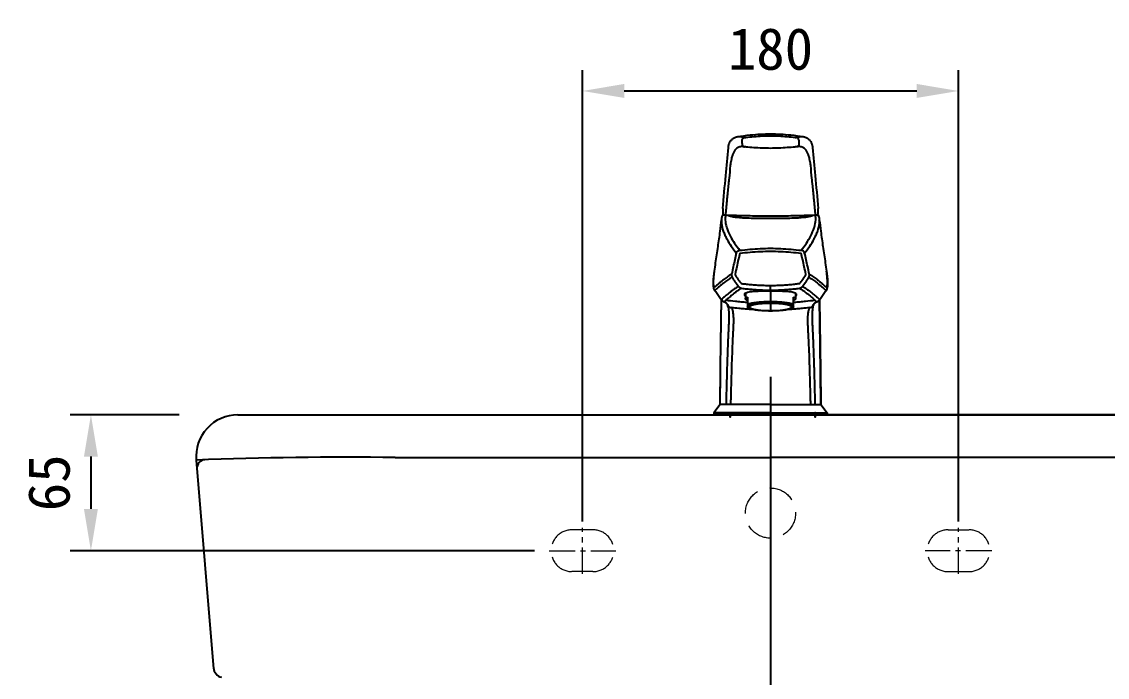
# Model space of a CAD drawing. Extents: x 3450 to 6550, y -51 to 2100.
# Drawn here: x 4237 to 4757, y 874 to 1187 of the extents above; entities that cross this region are included whole.
import ezdxf

# ---------------------------------------------------------------- set-up
doc = ezdxf.new("R2010")
doc.units = 0
doc.header["$LTSCALE"] = 50
doc.header["$MEASUREMENT"] = 0
for name, pattern in [('CENTER', [2, 1.25, -0.25, 0.25, -0.25]), ('CENTER2', [1.125, 0.75, -0.125, 0.125, -0.125]), ('HIDDEN', [0.375, 0.25, -0.125])]:
    doc.linetypes.add(name, pattern=pattern)
doc.layers.get('0').update_dxf_attribs({"linetype": 'CONTINUOUS'})
doc.layers.get('DEFPOINTS').update_dxf_attribs({"linetype": 'CONTINUOUS'})
for name, color, linetype in [('1', 2, 'CENTER'), ('3', 3, 'CONTINUOUS'), ('7', 7, 'CONTINUOUS'), ('ORTHO$3', 7, 'CONTINUOUS'), ('ORTHO$4', 7, 'CONTINUOUS')]:
    doc.layers.add(name, color=color, linetype=linetype)
doc.dimstyles.get("Standard").update_dxf_attribs({"dimtxt": 2.5, "dimasz": 2, "dimexe": 2, "dimexo": 1, "dimgap": 1.5, "dimtad": 1, "dimdec": 0, "dimlfac": 10, "dimrnd": 0.5, "dimzin": 0, "dimdsep": 46, "dimtxsty": 'Standard', "dimcen": 0, "dimclrt": 2, "dimadec": 0, "dimazin": 0, "dimtfac": 1, "dimtdec": 0, "dimtmove": 0, "dimatfit": 3, "dimfxl": 0, "dimtolj": 1, "dimtzin": 0, "dimarcsym": 0})

# ---------------------------------------------------------------- blocks, each defined once
blk = doc.blocks.new('*D44')
at = {"color": 3, "lineweight": -2}
for p, q in [((4603.49, 999.21), (5157.87, 999.21)), ((5147.87, 979.21), (5147.87, 259.21)), ((5115.87, 239.21), (5157.87, 239.21))]:
    blk.add_line(p, q, dxfattribs=at)
at = {"color": 3}
for points in [[(5144.54, 979.21), (5151.2, 979.21), (5147.87, 999.21)], [(5144.54, 259.21), (5151.2, 259.21), (5147.87, 239.21)]]:
    blk.add_solid(points, dxfattribs=at)
at = {"layer": 'DEFPOINTS', "color": 0}
for p in [(4595.49, 999.21), (5107.87, 239.21), (5147.87, 239.21)]:
    blk.add_point(p, dxfattribs=at)
at = {"color": 2, "insert": (5127.87, 619.21), "char_height": 20, "attachment_point": 5, "rotation": 90}
blk.add_mtext('\\A1;760', dxfattribs=at)
blk = doc.blocks.new('*D45')
at = {"color": 3, "lineweight": -2}
for p, q in [((4849.8, 999.21), (4978.1, 999.21)), ((4968.1, 979.21), (4968.1, 834.21)), ((4633.95, 814.21), (4978.1, 814.21))]:
    blk.add_line(p, q, dxfattribs=at)
at = {"color": 3}
for points in [[(4964.77, 979.21), (4971.44, 979.21), (4968.1, 999.21)], [(4964.77, 834.21), (4971.44, 834.21), (4968.1, 814.21)]]:
    blk.add_solid(points, dxfattribs=at)
at = {"layer": 'DEFPOINTS', "color": 0}
for p in [(4841.8, 999.21), (4625.95, 814.21), (4968.1, 814.21)]:
    blk.add_point(p, dxfattribs=at)
at = {"color": 2, "insert": (4948.1, 906.71), "char_height": 20, "attachment_point": 5, "rotation": 90}
blk.add_mtext('\\A1;185', dxfattribs=at)
blk = doc.blocks.new('*D46')
at = {"color": 3, "lineweight": -2}
for p, q in [((4857.8, 999.21), (5037.87, 999.21)), ((5027.87, 979.21), (5027.87, 769.21)), ((4678.49, 749.21), (5037.87, 749.21))]:
    blk.add_line(p, q, dxfattribs=at)
at = {"color": 3}
for points in [[(5024.54, 979.21), (5031.2, 979.21), (5027.87, 999.21)], [(5024.54, 769.21), (5031.2, 769.21), (5027.87, 749.21)]]:
    blk.add_solid(points, dxfattribs=at)
at = {"layer": 'DEFPOINTS', "color": 0}
for p in [(4849.8, 999.21), (4670.49, 749.21), (5027.87, 749.21)]:
    blk.add_point(p, dxfattribs=at)
at = {"color": 2, "insert": (5007.87, 874.21), "char_height": 20, "attachment_point": 5, "rotation": 90}
blk.add_mtext('\\A1;250', dxfattribs=at)
blk = doc.blocks.new('*D47')
at = {"color": 3, "lineweight": -2}
for p, q in [((4857.8, 999.21), (5097.87, 999.21)), ((5087.87, 979.21), (5087.87, 679.21)), ((4635.99, 659.21), (5097.87, 659.21))]:
    blk.add_line(p, q, dxfattribs=at)
at = {"color": 3}
for points in [[(5084.54, 979.21), (5091.2, 979.21), (5087.87, 999.21)], [(5084.54, 679.21), (5091.2, 679.21), (5087.87, 659.21)]]:
    blk.add_solid(points, dxfattribs=at)
at = {"layer": 'DEFPOINTS', "color": 0}
for p in [(4849.8, 999.21), (4627.99, 659.21), (5087.87, 659.21)]:
    blk.add_point(p, dxfattribs=at)
at = {"color": 2, "insert": (5067.87, 829.21), "char_height": 20, "attachment_point": 5, "rotation": 90}
blk.add_mtext('\\A1;340', dxfattribs=at)
blk = doc.blocks.new('*D49')
at = {"color": 3, "lineweight": -2}
for p, q in [((4505.49, 948.21), (4505.49, 1164.17)), ((4685.49, 948.21), (4685.49, 1164.17)), ((4525.49, 1154.17), (4665.49, 1154.17))]:
    blk.add_line(p, q, dxfattribs=at)
at = {"color": 3}
for points in [[(4525.49, 1157.51), (4525.49, 1150.84), (4505.49, 1154.17)], [(4665.49, 1157.51), (4665.49, 1150.84), (4685.49, 1154.17)]]:
    blk.add_solid(points, dxfattribs=at)
at = {"layer": 'DEFPOINTS', "color": 0}
for p in [(4685.49, 1154.17), (4505.49, 940.21), (4685.49, 940.21)]:
    blk.add_point(p, dxfattribs=at)
at = {"color": 2, "insert": (4595.49, 1174.17), "char_height": 20, "attachment_point": 5}
blk.add_mtext('\\A1;180', dxfattribs=at)
blk = doc.blocks.new('*D50')
at = {"color": 3, "lineweight": -2}
for p, q in [((4312.5, 999.21), (4260.22, 999.21)), ((4270.22, 979.21), (4270.22, 954.21)), ((4482.49, 934.21), (4260.22, 934.21))]:
    blk.add_line(p, q, dxfattribs=at)
at = {"color": 3}
for points in [[(4266.89, 979.21), (4273.56, 979.21), (4270.22, 999.21)], [(4266.89, 954.21), (4273.56, 954.21), (4270.22, 934.21)]]:
    blk.add_solid(points, dxfattribs=at)
at = {"layer": 'DEFPOINTS', "color": 0}
for p in [(4320.5, 999.21), (4270.22, 934.21), (4490.49, 934.21)]:
    blk.add_point(p, dxfattribs=at)
at = {"color": 2, "insert": (4250.22, 966.71), "char_height": 20, "attachment_point": 5, "rotation": 90}
blk.add_mtext('\\A1;65', dxfattribs=at)

msp = doc.modelspace()

# ---------------------------------------------------------------- linework, layer by layer
at = {"color": 1, "linetype": 'CENTER', "ltscale": 2}
msp.add_line((4595.48548, 1009.21417), (4595.48548, 639.7839), dxfattribs=at)
at = {"color": 7}
for p, q in [((4340.56165, 999.21417), (4595.48548, 999.21417)), ((4850.40931, 999.21417), (4595.48757, 999.21417)), ((4320.62834, 977.57876), (4328.94847, 877.6787)), ((4415.89269, 978.82156), (4595.48548, 978.80123)), ((4774.82827, 978.82156), (4595.48548, 978.80123))]:
    msp.add_line(p, q, dxfattribs=at)
at = {"color": 1, "linetype": 'CENTER', "lineweight": 0, "ltscale": 0.2}
for p, q in [((4505.48548, 923.21417), (4505.48548, 945.21417)), ((4685.48548, 923.21417), (4685.48548, 945.21417)), ((4489.48548, 934.21417), (4521.48548, 934.21417)), ((4701.48548, 934.21417), (4669.48548, 934.21417))]:
    msp.add_line(p, q, dxfattribs=at)
at = {"color": 7}
for centre, radius, start, end in [((4340.56165, 979.21417), 20, 90, 184.9999999), ((4393.95061, -991.02524), 1969.969, 89.36180978, 92.13304234)]:
    msp.add_arc(centre, radius, start, end, dxfattribs=at)
at = {"color": 2}
for centre, radius, start, end in [((4324.96251, 973.73257), 4, 92.0060336, 184.7608648), ((4333.87582, 878.52795), 5, 185, 257.2043897)]:
    msp.add_arc(centre, radius, start, end, dxfattribs=at)
at = {"layer": '1', "color": 1, "linetype": 'CENTER2', "ltscale": 2}
msp.add_line((4595.48757, 1017.46417), (4595.48757, 522.87753), dxfattribs=at)
at = {"layer": '3', "color": 1, "linetype": 'CENTER', "lineweight": 0}
msp.add_line((4595.48548, 806.61204), (4595.48548, 1008.33624), dxfattribs=at)
at = {"layer": '3', "color": 7, "linetype": 'HIDDEN', "lineweight": 0}
for p, q in [((4510.48548, 944.21417), (4500.48548, 944.21417)), ((4680.48548, 944.21417), (4690.48548, 944.21417)), ((4510.48548, 924.21417), (4500.48548, 924.21417)), ((4680.48548, 924.21417), (4690.48548, 924.21417))]:
    msp.add_line(p, q, dxfattribs=at)
msp.add_circle((4595.48548, 952.21417), 12, dxfattribs=at)
for centre, start, end in [((4500.48548, 934.21417), 90, 270), ((4510.48548, 934.21417), 270, 90), ((4680.48548, 934.21417), 90, 270), ((4690.48548, 934.21417), 270, 90)]:
    msp.add_arc(centre, 10, start, end, dxfattribs=at)
at = {"layer": '7'}
for p, q in [((4582.67673, 1127.48049), (4582.67444, 1127.48074)), ((4583.09547, 1127.42168), (4583.09651, 1127.4215)), ((4607.87955, 1127.42167), (4607.87862, 1127.42152)), ((4608.30071, 1127.48076), (4608.29852, 1127.48052)), ((4615.6517, 1127.08913), (4615.65368, 1127.07134)), ((4572.11954, 1092.57169), (4572.11941, 1092.57062)), ((4572.43717, 1094.21148), (4572.43929, 1094.2192)), ((4618.53796, 1094.2115), (4618.53595, 1094.21878)), ((4618.85572, 1092.57062), (4618.85559, 1092.5717)), ((4568.66966, 1067.93365), (4568.67027, 1067.93797)), ((4622.30499, 1067.93701), (4622.30486, 1067.93797)), ((4568.25939, 1064.03477), (4568.25933, 1064.03383)), ((4568.28391, 1064.25043), (4568.25939, 1064.03477)), ((4595.48756, 1058.87168), (4595.48756, 1061.14175)), ((4622.71576, 1064.03447), (4622.69124, 1064.25015)), ((4622.71582, 1064.03357), (4622.71576, 1064.03447)), ((4568.86173, 1058.73927), (4568.86157, 1058.73952)), ((4583.48757, 1057.39749), (4583.48757, 1054.73581)), ((4584.48757, 1055.56859), (4584.48757, 1050.79657)), ((4595.48756, 1058.87168), (4595.48757, 1048.88644)), ((4606.48757, 1050.79657), (4606.48757, 1055.56859)), ((4607.48757, 1057.39677), (4607.48757, 1054.73581)), ((4622.11341, 1058.73929), (4622.1136, 1058.73958)), ((4572.20004, 1054.05695), (4572.20075, 1054.05611)), ((4574.8338, 1052.09384), (4574.83758, 1052.08405)), ((4574.85513, 1052.03778), (4574.858, 1052.03011)), ((4575.21452, 1050.82403), (4575.22553, 1050.77281)), ((4615.76061, 1050.82402), (4615.75038, 1050.77646)), ((4616.11713, 1052.03011), (4616.11995, 1052.03762)), ((4616.13774, 1052.08451), (4616.14135, 1052.09388)), ((4618.77507, 1054.05695), (4618.77444, 1054.05619)), ((4571.38897, 1004.21417), (4568.38918, 1000.21417)), ((4595.48548, 1004.21417), (4571.38897, 1004.21417)), ((4595.48548, 1004.21417), (4619.58199, 1004.21417)), ((4619.58199, 1004.21417), (4622.58179, 1000.21417)), ((4595.48548, 999.21417), (4568.38894, 999.21417)), ((4595.48548, 1000.21417), (4568.38918, 1000.21417)), ((4568.38918, 1000.21417), (4568.38918, 999.21417)), ((4619.62865, 999.21417), (4571.34648, 999.21417)), ((4595.48548, 1000.21417), (4622.58179, 1000.21417)), ((4595.48548, 999.21417), (4622.58202, 999.21417)), ((4622.58179, 1000.21417), (4622.58179, 999.21417))]:
    msp.add_line(p, q, dxfattribs=at)
for points in [[(4579.75863, 1132.32956), (4585.83669, 1133.13536), (4595.4982, 1133.62018), (4605.15956, 1133.13323), (4611.21651, 1132.32956)], [(4583.65333, 1131.98044), (4591.55376, 1132.63984), (4599.42134, 1132.63984), (4607.3218, 1131.98044)], [(4575.35462, 1127.33127), (4575.46996, 1127.95652), (4575.62626, 1128.54308), (4575.82641, 1129.10543), (4576.0789, 1129.65315), (4576.39571, 1130.18855), (4576.79031, 1130.70581), (4577.26603, 1131.18326), (4577.82443, 1131.60259), (4578.46448, 1131.94738), (4579.17982, 1132.20281), (4579.75861, 1132.32955)], [(4582.67445, 1127.48084), (4582.08499, 1127.52412), (4581.17019, 1127.4803), (4580.40174, 1127.29573), (4579.74898, 1126.99031), (4579.18708, 1126.58204), (4578.69765, 1126.08624), (4578.27066, 1125.52127), (4577.89908, 1124.90814), (4577.57704, 1124.26935)], [(4579.75863, 1132.32956), (4580.03874, 1132.367), (4580.63686, 1132.3945), (4581.33894, 1132.35028), (4582.17184, 1132.21256), (4583.18025, 1131.94948)], [(4581.86701, 1129.04136), (4581.89396, 1128.57652), (4582.06072, 1128.14299), (4582.35122, 1127.78258), (4582.73744, 1127.53006), (4582.88123, 1127.4745)], [(4581.86702, 1129.04136), (4581.88166, 1129.82081), (4581.89627, 1130.61042)], [(4581.89626, 1130.61042), (4582.02842, 1131.09166), (4582.30937, 1131.50352), (4582.70803, 1131.80041), (4583.18025, 1131.94948)], [(4583.18025, 1131.94948), (4583.21272, 1131.94552), (4583.27043, 1131.94563), (4583.34981, 1131.94977), (4583.44492, 1131.95752), (4583.54831, 1131.96805), (4583.65333, 1131.98044)], [(4607.3218, 1131.98044), (4607.42682, 1131.96805), (4607.53021, 1131.95752), (4607.62532, 1131.94977), (4607.7047, 1131.94563), (4607.76242, 1131.94552), (4607.79488, 1131.94948)], [(4607.79488, 1131.94948), (4608.80629, 1132.2132), (4609.63841, 1132.35054), (4610.33792, 1132.3945), (4610.93309, 1132.36734), (4611.21651, 1132.32956)], [(4609.07887, 1130.61042), (4608.94671, 1131.09166), (4608.66576, 1131.50352), (4608.26711, 1131.80042), (4607.79488, 1131.94948)], [(4609.10811, 1129.04138), (4609.08117, 1128.57654), (4608.9144, 1128.143), (4608.6239, 1127.78259), (4608.23768, 1127.53008), (4608.09389, 1127.47452)], [(4613.39808, 1124.26935), (4613.07605, 1124.90814), (4612.70447, 1125.52127), (4612.27747, 1126.08625), (4611.78804, 1126.58205), (4611.22615, 1126.99031), (4610.57338, 1127.29574), (4609.80493, 1127.48031), (4608.89013, 1127.52414), (4608.3007, 1127.48086)], [(4609.07886, 1130.61042), (4609.09348, 1129.82074), (4609.10812, 1129.04138)], [(4611.21652, 1132.32955), (4611.79536, 1132.20279), (4612.51072, 1131.94734), (4613.15079, 1131.60254), (4613.70919, 1131.18319), (4614.18489, 1130.70572), (4614.57946, 1130.18849), (4614.89623, 1129.65316), (4615.14869, 1129.10552), (4615.34882, 1128.54325), (4615.50512, 1127.95674), (4615.62048, 1127.3315)], [(4572.63633, 1097.86219), (4574.10343, 1113.68472), (4575.32139, 1127.07137)], [(4575.32139, 1127.07137), (4575.3234, 1127.08913)], [(4575.32145, 1127.07135), (4575.32343, 1127.08913)], [(4575.32153, 1127.07135), (4575.32634, 1127.11387)], [(4575.32343, 1127.08913), (4575.32598, 1127.11129)], [(4575.32598, 1127.11129), (4575.32645, 1127.11529)], [(4575.32634, 1127.11387), (4575.35462, 1127.33127)], [(4575.32645, 1127.11529), (4575.33005, 1127.14533), (4575.34423, 1127.25362), (4575.3473, 1127.27535)], [(4575.3473, 1127.27535), (4575.36158, 1127.37027)], [(4577.57721, 1124.2704), (4577.41764, 1123.93789), (4577.23173, 1123.41735), (4577.01631, 1122.65293), (4576.76932, 1121.57994), (4576.49037, 1120.12718), (4576.18674, 1118.25581), (4575.87884, 1114.03085), (4575.5917, 1111.61678)], [(4583.09651, 1127.4215), (4582.67605, 1127.48056)], [(4582.88123, 1127.4745), (4583.09548, 1127.42171)], [(4583.65026, 1127.35542), (4583.57582, 1127.36334), (4583.44398, 1127.3778), (4583.33651, 1127.39007), (4583.25326, 1127.39998), (4583.18997, 1127.40794), (4583.13753, 1127.41511), (4583.09547, 1127.42168)], [(4607.32487, 1127.35545), (4599.53743, 1126.80526), (4591.45815, 1126.8045), (4583.65025, 1127.35543)], [(4607.87955, 1127.42167), (4607.86374, 1127.4191), (4607.81381, 1127.41177), (4607.76286, 1127.40509), (4607.69924, 1127.39726), (4607.61756, 1127.38765), (4607.51533, 1127.37606), (4607.39292, 1127.36268), (4607.32486, 1127.35544)], [(4608.29918, 1127.48059), (4607.87862, 1127.42152)], [(4608.09389, 1127.47452), (4607.87955, 1127.4217)], [(4615.38342, 1111.61692), (4615.09624, 1114.03123), (4614.78842, 1118.25566), (4614.48483, 1120.12675), (4614.20589, 1121.57954), (4613.95888, 1122.65271), (4613.74342, 1123.41729), (4613.55748, 1123.93791), (4613.39792, 1124.27041)], [(4615.61142, 1127.38364), (4615.62775, 1127.27593)], [(4615.62048, 1127.3315), (4615.65162, 1127.08912)], [(4615.62775, 1127.27593), (4615.62915, 1127.26607), (4615.64366, 1127.15689), (4615.64863, 1127.11576)], [(4615.64863, 1127.11576), (4615.65005, 1127.10354)], [(4615.65005, 1127.10354), (4615.6517, 1127.08913)], [(4615.65162, 1127.08912), (4615.65361, 1127.07135)], [(4615.65173, 1127.08913), (4615.65374, 1127.07136)], [(4615.65374, 1127.07136), (4616.8717, 1113.68472), (4618.3388, 1097.86219)], [(4575.59174, 1111.61684), (4575.34741, 1109.37223), (4575.12082, 1107.21643), (4574.91088, 1105.15397), (4574.71663, 1103.18751), (4574.53722, 1101.319), (4574.37183, 1099.55025), (4574.21976, 1097.88289), (4574.08034, 1096.31819), (4573.95298, 1094.85724)], [(4617.02215, 1094.85724), (4616.8942, 1096.32493), (4616.75431, 1097.89464), (4616.60191, 1099.56532), (4616.43633, 1101.33569), (4616.25688, 1103.20415), (4616.06276, 1105.16888), (4615.85312, 1107.22797), (4615.62702, 1109.37878), (4615.38338, 1111.61698)], [(4572.63633, 1097.86218), (4572.62066, 1097.6377), (4572.60969, 1097.35936), (4572.60706, 1097.08427), (4572.61178, 1096.81137), (4572.62324, 1096.53868), (4572.64127, 1096.26312), (4572.66598, 1095.98214), (4572.69753, 1095.69514), (4572.73607, 1095.40235), (4572.7817, 1095.10416)], [(4618.19344, 1095.10416), (4618.24025, 1095.41068), (4618.27949, 1095.71087), (4618.31122, 1096.00316), (4618.33561, 1096.28614), (4618.35305, 1096.56063), (4618.36393, 1096.83143), (4618.36813, 1097.1034), (4618.365, 1097.3772), (4618.35366, 1097.65209), (4618.33881, 1097.86218)], [(4568.67027, 1067.93798), (4569.24044, 1071.90266), (4570.3802, 1079.69918), (4571.41365, 1087.02233), (4572.11959, 1092.57064)], [(4572.12152, 1092.57037), (4572.08217, 1090.84207), (4572.89756, 1087.11294), (4573.70947, 1085.12318)], [(4572.11926, 1092.56939), (4572.12446, 1092.61276), (4572.43717, 1094.21148)], [(4572.43947, 1094.21915), (4572.54209, 1094.50237), (4572.64903, 1094.70532)], [(4572.43952, 1094.21913), (4572.4821, 1094.3635), (4572.65941, 1094.7904)], [(4572.64903, 1094.70532), (4572.88415, 1095.01834)], [(4572.65941, 1094.7904), (4572.81655, 1095.0571)], [(4572.7817, 1095.10416), (4572.87591, 1095.02051), (4573.1224, 1094.94627), (4573.49694, 1094.88957), (4573.95298, 1094.85724)], [(4573.94084, 1094.66298), (4573.81716, 1092.47779), (4574.44574, 1089.01843)], [(4573.97418, 1094.85222), (4573.94084, 1094.66298)], [(4573.95298, 1094.85724), (4582.49421, 1094.58669), (4591.15179, 1094.44905), (4599.82692, 1094.44908), (4608.48325, 1094.58674), (4617.02215, 1094.85724)], [(4574.84096, 1094.80671), (4575.18498, 1094.65825), (4576.64762, 1094.21317), (4578.74063, 1093.86112), (4581.37694, 1093.60265), (4584.48832, 1093.4251), (4587.94881, 1093.3148), (4591.66252, 1093.25592), (4595.48757, 1093.23772)], [(4595.48757, 1093.23772), (4599.31837, 1093.25598), (4603.03591, 1093.31502), (4606.4913, 1093.42529), (4609.59327, 1093.60229), (4612.22203, 1093.85952), (4614.31421, 1094.2102), (4615.78201, 1094.65474), (4616.13514, 1094.80663)], [(4616.52932, 1089.0182), (4617.15807, 1092.47982), (4617.03416, 1094.66378)], [(4617.03416, 1094.66378), (4617.00095, 1094.85222)], [(4617.02215, 1094.85724), (4617.47819, 1094.88957), (4617.85273, 1094.94627), (4618.09922, 1095.02051), (4618.19344, 1095.10416)], [(4617.26566, 1085.12317), (4618.07853, 1087.11566), (4618.8931, 1090.84402), (4618.85361, 1092.57037)], [(4618.3261, 1094.70532), (4618.09098, 1095.01834)], [(4618.1636, 1095.04949), (4618.32552, 1094.77131)], [(4618.32552, 1094.77131), (4618.49765, 1094.34898), (4618.53569, 1094.2187)], [(4618.53578, 1094.21873), (4618.43304, 1094.50237), (4618.3261, 1094.70532)], [(4618.53796, 1094.2115), (4618.85127, 1092.60788), (4618.85587, 1092.56937)], [(4618.85554, 1092.57064), (4619.56148, 1087.02236), (4620.59493, 1079.69925), (4621.73468, 1071.90277), (4622.30487, 1067.93797)], [(4574.44574, 1089.01843), (4574.57058, 1088.62372), (4576.19478, 1084.86902), (4578.32708, 1081.32048), (4580.73415, 1077.95599)], [(4610.24098, 1077.95599), (4612.64853, 1081.32121), (4614.78141, 1084.87102), (4616.40547, 1088.6265), (4616.52932, 1089.0182)], [(4573.70947, 1085.12318), (4573.71506, 1085.11109)], [(4573.71506, 1085.11109), (4574.56576, 1083.42498), (4576.72127, 1079.91354), (4579.13448, 1076.57591)], [(4611.84065, 1076.57591), (4614.25435, 1079.91426), (4616.41044, 1083.42696), (4617.25961, 1085.1101)], [(4617.25961, 1085.1101), (4617.26566, 1085.12317)], [(4579.1343, 1076.57543), (4578.4143, 1073.40934), (4577.6754, 1070.0927), (4576.92124, 1066.62029)], [(4580.80301, 1076.5659), (4580.07976, 1073.37438), (4579.33774, 1070.03068), (4578.58079, 1066.53024)], [(4579.13432, 1076.57543), (4579.37524, 1077.06872), (4579.74206, 1077.48365), (4580.20756, 1077.78758), (4580.73414, 1077.95598)], [(4580.73418, 1077.95579), (4590.57957, 1078.7781), (4600.39833, 1078.77799), (4610.24096, 1077.95578)], [(4580.80307, 1076.56567), (4590.60315, 1077.38033), (4600.37474, 1077.38022), (4610.17206, 1076.56567)], [(4612.39434, 1066.53024), (4611.63734, 1070.03092), (4610.89532, 1073.37466), (4610.17212, 1076.5659)], [(4611.84082, 1076.57543), (4611.59989, 1077.06872), (4611.23307, 1077.48365), (4610.76757, 1077.78758), (4610.24099, 1077.95598)], [(4614.05389, 1066.62029), (4613.29968, 1070.09293), (4612.56077, 1073.40961), (4611.84084, 1076.57543)], [(4568.27358, 1064.25116), (4568.45268, 1066.22035), (4568.66965, 1067.93371)], [(4568.28391, 1064.25043), (4568.33646, 1064.98132), (4568.411, 1065.80216), (4568.51087, 1066.71515), (4568.64123, 1067.7304), (4568.66966, 1067.93365)], [(4576.92124, 1066.62029), (4575.74215, 1065.84009), (4574.70604, 1065.12093), (4573.79739, 1064.46073), (4573.00141, 1063.8563), (4572.30278, 1063.30265), (4571.68814, 1062.79664), (4571.1459, 1062.33613), (4570.66771, 1061.91944), (4570.24844, 1061.54628), (4569.88362, 1061.21777), (4569.56902, 1060.93653), (4569.30022, 1060.70256)], [(4576.92124, 1066.62029), (4576.87804, 1066.3042), (4576.8764, 1065.98568), (4576.91571, 1065.66966), (4576.99492, 1065.36098), (4577.11256, 1065.06426)], [(4578.58079, 1066.53024), (4578.57173, 1066.46589), (4578.57177, 1066.40146), (4578.58078, 1066.33796), (4578.59851, 1066.27636), (4578.62465, 1066.21757)], [(4578.62465, 1066.21757), (4578.96267, 1065.60207), (4579.3198, 1064.99926), (4579.69708, 1064.40989), (4580.09555, 1063.83485), (4580.5162, 1063.27512), (4580.95973, 1062.73206), (4581.42682, 1062.20722)], [(4609.5483, 1062.20721), (4610.01577, 1062.73249), (4610.45952, 1063.27587), (4610.88026, 1063.83578), (4611.27869, 1064.41085), (4611.65584, 1065.00009), (4612.01275, 1065.60258), (4612.35049, 1066.21757)], [(4612.35049, 1066.21757), (4612.3766, 1066.27631), (4612.39434, 1066.33789), (4612.40336, 1066.40139), (4612.40341, 1066.46583), (4612.39434, 1066.53024)], [(4613.86258, 1065.06426), (4613.98013, 1065.36074), (4614.05936, 1065.66929), (4614.09871, 1065.98531), (4614.09711, 1066.30395), (4614.05389, 1066.62029)], [(4614.05389, 1066.62029), (4615.24126, 1065.83447), (4616.28282, 1065.11118), (4617.19448, 1064.44828), (4617.99149, 1063.8425), (4618.68967, 1063.28863), (4619.30281, 1062.78339), (4619.84294, 1062.32432), (4620.31863, 1061.90956), (4620.73521, 1061.53863), (4621.0972, 1061.21265), (4621.40893, 1060.93403), (4621.67491, 1060.70256)], [(4622.305, 1067.93709), (4622.53328, 1066.12203), (4622.70156, 1064.25087)], [(4622.69124, 1064.25015), (4622.63861, 1064.98215), (4622.56392, 1065.80423), (4622.46388, 1066.71844), (4622.33324, 1067.73521), (4622.305, 1067.93701)], [(4568.86156, 1058.73949), (4568.54409, 1059.3675), (4568.36029, 1060.003), (4568.26488, 1060.60501), (4568.21499, 1061.22615), (4568.19504, 1061.88818), (4568.19867, 1062.60089), (4568.22325, 1063.36372), (4568.25126, 1063.90203)], [(4569.30022, 1060.70256), (4569.10645, 1060.54544), (4568.91178, 1060.41971), (4568.72324, 1060.36522), (4568.55025, 1060.43415), (4568.40351, 1060.68983), (4568.29501, 1061.18897), (4568.23566, 1061.96597), (4568.23114, 1062.99797), (4568.25949, 1063.80956)], [(4568.25126, 1063.90203), (4568.2594, 1064.03477)], [(4568.25931, 1064.03383), (4568.27358, 1064.25116)], [(4568.25949, 1063.80956), (4568.28391, 1064.25043)], [(4577.11256, 1065.06426), (4575.93582, 1064.30314), (4574.9016, 1063.60083), (4573.99454, 1062.95551), (4573.19986, 1062.36442), (4572.50222, 1061.82283), (4571.88816, 1061.32734), (4571.34615, 1060.87615), (4570.8679, 1060.46791), (4570.44833, 1060.10249), (4570.08279, 1059.78038), (4569.76704, 1059.50454), (4569.49662, 1059.27548)], [(4580.15265, 1060.66979), (4578.61722, 1059.66915), (4577.29538, 1058.75189), (4576.15334, 1057.90946), (4575.1671, 1057.1385), (4574.32387, 1056.44321), (4573.60371, 1055.82416), (4572.9916, 1055.29285), (4572.48614, 1054.86129)], [(4577.11256, 1065.06426), (4577.47314, 1064.40125), (4577.85606, 1063.74821), (4578.26274, 1063.10591), (4578.69458, 1062.47542), (4579.15275, 1061.85822), (4579.63836, 1061.2558), (4580.15265, 1060.6698)], [(4580.15269, 1060.66982), (4580.579, 1060.26196), (4581.08594, 1059.96231), (4581.64568, 1059.78757)], [(4581.42682, 1062.20722), (4581.51988, 1062.1286), (4581.63056, 1062.07275), (4581.75284, 1062.04278)], [(4581.75284, 1062.04278), (4584.04684, 1061.76962), (4586.55239, 1061.52698), (4589.28407, 1061.32906), (4592.25419, 1061.19332), (4595.48756, 1061.14175)], [(4595.48756, 1061.14175), (4598.72417, 1061.19342), (4601.69572, 1061.32934), (4604.42714, 1061.52736), (4606.93102, 1061.76991), (4609.22228, 1062.04278)], [(4609.22228, 1062.04278), (4609.34454, 1062.07275), (4609.45523, 1062.1286), (4609.5483, 1062.20721)], [(4609.32943, 1059.78757), (4609.88917, 1059.96231), (4610.39611, 1060.26196), (4610.82241, 1060.66983)], [(4610.82246, 1060.6698), (4612.3997, 1059.64099), (4614.00031, 1058.52048), (4615.59239, 1057.31053), (4617.13642, 1056.02845), (4618.48897, 1054.86131)], [(4610.82247, 1060.66979), (4611.33717, 1061.25628), (4611.82302, 1061.85905), (4612.28128, 1062.47644), (4612.71309, 1063.10696), (4613.11962, 1063.7491), (4613.5023, 1064.4018), (4613.86258, 1065.06426)], [(4613.86257, 1065.06425), (4615.04757, 1064.29766), (4616.08723, 1063.5913), (4616.9973, 1062.94334), (4617.79302, 1062.35092), (4618.49021, 1061.80911), (4619.10278, 1061.31436), (4619.64269, 1060.86458), (4620.11845, 1060.45823), (4620.53533, 1060.09499), (4620.89804, 1059.77536), (4621.21093, 1059.5021), (4621.47851, 1059.27548)], [(4621.67491, 1060.70256), (4621.86931, 1060.54497), (4622.06445, 1060.41916), (4622.2531, 1060.36521), (4622.42586, 1060.43508), (4622.57225, 1060.69162), (4622.68047, 1061.19156), (4622.73958, 1061.96893), (4622.74395, 1063.00002), (4622.71561, 1063.81021)], [(4622.72393, 1063.90108), (4622.75199, 1063.36139), (4622.77655, 1062.59637), (4622.78002, 1061.88147), (4622.75967, 1061.21714), (4622.70893, 1060.5934), (4622.61166, 1059.98803), (4622.42321, 1059.34712), (4622.11358, 1058.73952)], [(4622.71561, 1063.81021), (4622.69124, 1064.25015)], [(4622.70156, 1064.25087), (4622.71584, 1064.03357)], [(4622.71575, 1064.03447), (4622.72393, 1063.90108)], [(4572.20008, 1054.05695), (4571.61291, 1054.7765), (4570.90877, 1055.70197), (4570.24679, 1056.63851), (4569.63725, 1057.54981), (4569.05654, 1058.44052), (4568.8618, 1058.73915)], [(4569.4967, 1059.27542), (4569.3032, 1059.11465), (4569.12137, 1058.9526), (4568.97275, 1058.80735), (4568.87915, 1058.73159), (4568.86831, 1058.74292)], [(4572.44017, 1054.82151), (4572.37918, 1054.76645), (4572.31582, 1054.70487), (4572.25256, 1054.63594), (4572.19331, 1054.55915), (4572.1431, 1054.47479), (4572.10877, 1054.38254), (4572.0996, 1054.28203), (4572.12625, 1054.1734), (4572.20004, 1054.05695)], [(4572.48616, 1054.8613), (4572.46293, 1054.84165), (4572.44, 1054.82175)], [(4581.64568, 1059.78754), (4580.11741, 1058.78525), (4578.80583, 1057.866), (4577.6765, 1057.02136), (4576.70486, 1056.24785), (4575.87605, 1055.55038), (4575.16914, 1054.92891), (4574.56827, 1054.39426), (4574.07204, 1053.95878)], [(4581.64568, 1059.78755), (4583.95707, 1059.50931), (4586.48156, 1059.26247), (4589.23387, 1059.06141), (4592.22698, 1058.92381), (4595.48756, 1058.87168)], [(4582.99355, 1056.79904), (4582.99438, 1056.72136), (4583.30151, 1056.25739), (4583.48605, 1056.11008)], [(4595.48757, 1058.3935), (4593.27563, 1058.38332), (4591.0385, 1058.34597), (4588.97002, 1058.27206), (4587.21836, 1058.15772), (4585.77348, 1057.99837), (4584.55824, 1057.77465), (4583.66402, 1057.48633), (4583.12943, 1057.13305), (4582.99355, 1056.79904)], [(4583.48999, 1054.73581), (4583.50826, 1054.85813), (4583.67339, 1055.10109), (4584.00134, 1055.33901), (4584.48757, 1055.56859)], [(4595.48756, 1058.87168), (4598.7514, 1058.92392), (4601.74596, 1059.0617), (4604.498, 1059.26285), (4607.0208, 1059.50961), (4609.32943, 1059.78754)], [(4595.48757, 1058.3935), (4595.48757, 1058.63158), (4595.48756, 1058.87168)], [(4607.97925, 1056.79871), (4607.85916, 1057.11747), (4607.32674, 1057.47931), (4606.41574, 1057.77493), (4605.17196, 1058.00254), (4603.71255, 1058.16146), (4601.96582, 1058.27397), (4599.9079, 1058.34668), (4597.68399, 1058.38347), (4595.48757, 1058.3935)], [(4606.48757, 1055.56859), (4606.97379, 1055.33901), (4607.30174, 1055.10109), (4607.46687, 1054.85813), (4607.48514, 1054.73581)], [(4607.48914, 1056.11171), (4607.64721, 1056.23437), (4607.97647, 1056.69994), (4607.97925, 1056.79871)], [(4609.32943, 1059.78755), (4610.89726, 1058.75839), (4612.48355, 1057.63636), (4614.0554, 1056.42269), (4615.57353, 1055.13575), (4616.90309, 1053.95877)], [(4618.48898, 1054.8613), (4618.5122, 1054.84165), (4618.53513, 1054.82175)], [(4618.53496, 1054.82151), (4618.59941, 1054.76323), (4618.66636, 1054.69762), (4618.7328, 1054.62376), (4618.79388, 1054.54117), (4618.84347, 1054.45016), (4618.87266, 1054.35015), (4618.87013, 1054.2411), (4618.82263, 1054.1227), (4618.77515, 1054.05688)], [(4622.11333, 1058.73915), (4621.91857, 1058.44048), (4621.33785, 1057.54976), (4620.72831, 1056.63846), (4620.06632, 1055.70191), (4619.36217, 1054.77644), (4618.77506, 1054.05694)], [(4621.47843, 1059.27542), (4621.67255, 1059.11412), (4621.85472, 1058.95169), (4622.00321, 1058.80654), (4622.09635, 1058.73153), (4622.10713, 1058.74276)], [(4571.92974, 1047.4055), (4571.9845, 1050.85312)], [(4571.92979, 1047.4055), (4571.98453, 1050.85312)], [(4571.9845, 1050.85312), (4572.037, 1054.05871)], [(4571.98453, 1050.85312), (4572.03702, 1054.05873)], [(4572.037, 1054.05873), (4572.04014, 1054.24777)], [(4572.03702, 1054.05873), (4572.04016, 1054.24811)], [(4574.73056, 1052.34052), (4574.66085, 1052.40103), (4574.4045, 1052.56579), (4574.00349, 1052.78537), (4573.52276, 1053.04233), (4572.99538, 1053.35945), (4572.41922, 1053.8211), (4572.20094, 1054.05604)], [(4574.06986, 1053.96082), (4574.06837, 1053.95924), (4574.02988, 1053.91925), (4573.43565, 1053.0909)], [(4584.4873, 1052.95264), (4584.28368, 1052.96607), (4581.4886, 1053.17553), (4578.69744, 1053.43138), (4574.07204, 1053.95877)], [(4574.7719, 1052.28081), (4574.73987, 1052.32957)], [(4574.84058, 1052.08517), (4574.7719, 1052.28081)], [(4574.85565, 1052.03634), (4574.8338, 1052.09384)], [(4574.83759, 1052.08405), (4574.93773, 1051.86198)], [(4574.9355, 1051.81478), (4574.85503, 1052.03774)], [(4574.858, 1052.03011), (4574.8563, 1052.03463), (4574.85565, 1052.03634)], [(4574.85801, 1052.03012), (4575.29114, 1051.31014), (4575.50237, 1051.09893)], [(4575.22619, 1050.77217), (4575.14673, 1051.11318), (4574.9355, 1051.81478)], [(4574.93773, 1051.86198), (4575.08908, 1051.60864)], [(4575.22552, 1050.77281), (4575.33198, 1050.19353), (4575.44498, 1049.29811), (4575.53007, 1048.08359), (4575.56719, 1046.4307), (4575.5445, 1044.54969), (4575.4839, 1042.68955), (4575.40708, 1040.90931), (4575.32769, 1039.24017), (4575.2527, 1037.69024), (4575.18503, 1036.24915)], [(4575.50237, 1051.09893), (4575.9987, 1050.76208), (4576.86856, 1050.50487)], [(4587.11062, 1049.55853), (4585.36595, 1049.66869), (4582.84164, 1049.86502), (4580.32139, 1050.10482), (4576.86856, 1050.50487)], [(4576.86856, 1050.50487), (4577.01317, 1050.11836), (4577.16664, 1049.64917), (4577.32177, 1049.07273), (4577.47004, 1048.35462), (4577.59996, 1047.44345), (4577.69649, 1046.26301), (4577.73918, 1044.71158), (4577.7171, 1042.97439), (4577.65466, 1041.25902), (4577.57553, 1039.60649), (4577.49415, 1038.04371), (4577.41769, 1036.57964), (4577.34891, 1035.20874)], [(4584.48757, 1053.90302), (4584.00134, 1054.1326), (4583.67339, 1054.37052), (4583.50826, 1054.61348), (4583.48999, 1054.73581)], [(4584.48757, 1052.19794), (4585.19499, 1052.43648), (4586.07307, 1052.65725), (4587.10723, 1052.85661), (4588.28033, 1053.03123), (4589.57293, 1053.17824), (4590.96359, 1053.29518), (4592.42926, 1053.38012), (4593.94563, 1053.43166), (4595.48757, 1053.44893)], [(4584.48757, 1050.79657), (4584.59953, 1051.06841), (4584.93314, 1051.33472), (4585.48161, 1051.59007), (4586.23378, 1051.82927), (4587.17432, 1052.04744), (4588.2841, 1052.24015), (4589.54052, 1052.40348), (4590.918, 1052.53409), (4592.38851, 1052.62933), (4593.9221, 1052.68726), (4595.48757, 1052.7067), (4597.05303, 1052.68726), (4598.58662, 1052.62933), (4600.05713, 1052.53409), (4601.43462, 1052.40348), (4602.69103, 1052.24015), (4603.80081, 1052.04744), (4604.74135, 1051.82927), (4605.49352, 1051.59007), (4606.04199, 1051.33472), (4606.3756, 1051.06841), (4606.48757, 1050.79657)], [(4585.01331, 1050.21386), (4584.93314, 1050.25843), (4584.59953, 1050.52473), (4584.48757, 1050.79657)], [(4605.96182, 1050.21386), (4605.49352, 1050.00308), (4604.74135, 1049.76388), (4603.80081, 1049.5457), (4602.69103, 1049.35299), (4601.43462, 1049.18967), (4600.05713, 1049.05906), (4598.58662, 1048.96382), (4597.05303, 1048.90589), (4595.48757, 1048.88644), (4593.9221, 1048.90589), (4592.38851, 1048.96382), (4590.918, 1049.05906), (4589.54052, 1049.18967), (4588.2841, 1049.35299), (4587.17432, 1049.5457), (4586.23378, 1049.76388), (4585.48161, 1050.00308), (4585.01331, 1050.21386)], [(4595.48757, 1052.54174), (4594.0573, 1052.52397), (4592.65615, 1052.47105), (4591.31265, 1052.38403), (4590.05413, 1052.2647), (4588.90622, 1052.11548), (4587.89228, 1051.93941), (4587.03297, 1051.74008), (4586.34576, 1051.52154), (4585.84466, 1051.28824), (4585.53986, 1051.04494), (4585.43757, 1050.79657)], [(4585.43757, 1050.79657), (4585.53986, 1050.54821), (4585.84466, 1050.3049), (4586.34576, 1050.07161), (4587.03297, 1049.85307), (4587.89228, 1049.65373), (4588.90622, 1049.47767), (4590.05413, 1049.32845), (4591.31265, 1049.20912), (4592.65615, 1049.1221), (4594.0573, 1049.06917), (4595.48757, 1049.05141)], [(4595.48757, 1053.44893), (4597.0295, 1053.43166), (4598.54587, 1053.38012), (4600.01154, 1053.29518), (4601.4022, 1053.17824), (4602.6948, 1053.03123), (4603.8679, 1052.85661), (4604.90207, 1052.65725), (4605.78014, 1052.43648), (4606.48757, 1052.19794)], [(4605.53757, 1050.79657), (4605.43527, 1051.04494), (4605.13047, 1051.28824), (4604.62937, 1051.52154), (4603.94216, 1051.74008), (4603.08285, 1051.93941), (4602.06892, 1052.11548), (4600.92101, 1052.2647), (4599.66249, 1052.38403), (4598.31898, 1052.47105), (4596.91783, 1052.52397), (4595.48757, 1052.54174)], [(4595.48757, 1049.05141), (4596.91783, 1049.06917), (4598.31898, 1049.1221), (4599.66249, 1049.20912), (4600.92101, 1049.32845), (4602.06892, 1049.47767), (4603.08285, 1049.65373), (4603.94216, 1049.85307), (4604.62937, 1050.07161), (4605.13047, 1050.3049), (4605.43527, 1050.54821), (4605.53757, 1050.79657)], [(4614.10657, 1050.50487), (4610.65374, 1050.10482), (4608.13349, 1049.86502), (4605.60918, 1049.66869), (4603.86452, 1049.55853)], [(4606.48757, 1050.79657), (4606.3756, 1050.52473), (4606.04199, 1050.25843), (4605.96182, 1050.21386)], [(4607.48514, 1054.73581), (4607.46687, 1054.61348), (4607.30174, 1054.37052), (4606.97379, 1054.1326), (4606.48757, 1053.90302)], [(4616.9031, 1053.95877), (4612.27769, 1053.43138), (4609.48653, 1053.17553), (4606.69145, 1052.96607), (4606.48783, 1052.95264)], [(4614.10657, 1050.50487), (4613.96372, 1050.12333), (4613.81183, 1049.66025), (4613.65789, 1049.09156), (4613.51021, 1048.38361), (4613.38005, 1047.48621), (4613.28199, 1046.32335), (4613.2364, 1044.78837), (4613.25576, 1043.06006), (4613.3174, 1041.32982), (4613.39718, 1039.65414), (4613.47953, 1038.0714), (4613.55678, 1036.5924), (4613.62622, 1035.20874)], [(4614.10657, 1050.50487), (4614.97644, 1050.76208), (4615.47276, 1051.09893)], [(4615.73068, 1050.68143), (4615.64757, 1050.22127), (4615.53443, 1049.34107), (4615.44804, 1048.14685), (4615.40823, 1046.51333), (4615.42841, 1044.64265), (4615.48824, 1042.76616), (4615.5657, 1040.96042), (4615.64602, 1039.26962), (4615.72179, 1037.70368), (4615.7901, 1036.24915)], [(4615.47276, 1051.09893), (4615.68399, 1051.31014), (4616.11712, 1052.03011)], [(4615.75039, 1050.77646), (4615.73068, 1050.68143)], [(4615.76015, 1050.82411), (4615.74974, 1050.77575)], [(4616.04139, 1051.81994), (4615.83346, 1051.13317), (4615.76015, 1050.82411)], [(4616.12004, 1052.03758), (4616.04139, 1051.81994)], [(4616.11601, 1052.03068), (4616.13772, 1052.08452)], [(4616.11939, 1052.03609), (4616.11838, 1052.03343), (4616.11713, 1052.03011)], [(4616.14135, 1052.09388), (4616.11939, 1052.03609)], [(4618.77427, 1054.05619), (4618.56541, 1053.83044), (4617.98094, 1053.36024), (4617.45221, 1053.04224), (4616.96212, 1052.78034), (4616.54874, 1052.55296), (4616.30147, 1052.39136), (4616.24383, 1052.34235), (4616.13426, 1052.08574)], [(4616.90527, 1053.96082), (4616.90676, 1053.95924), (4617.53973, 1053.09294), (4616.94659, 1053.91788)], [(4618.93811, 1054.05886), (4618.93496, 1054.2481)], [(4618.93499, 1054.24777), (4618.93813, 1054.05886)], [(4618.99046, 1050.86125), (4618.93811, 1054.05886)], [(4618.93813, 1054.05883), (4618.9905, 1050.86125)], [(4619.04586, 1047.37165), (4618.99046, 1050.86125)], [(4618.9905, 1050.86125), (4619.04592, 1047.37165)], [(4571.86473, 1043.16149), (4571.92974, 1047.4055)], [(4571.86482, 1043.16149), (4571.92979, 1047.4055)], [(4619.11017, 1043.17021), (4619.04586, 1047.37165)], [(4619.04592, 1047.37165), (4619.11027, 1043.17021)], [(4571.80498, 1039.09755), (4571.84922, 1042.12221), (4571.86473, 1043.16149)], [(4571.80512, 1039.09755), (4571.82762, 1040.64874), (4571.86482, 1043.16149)], [(4619.17037, 1039.07207), (4619.11017, 1043.17021)], [(4619.11027, 1043.17021), (4619.12591, 1042.1222), (4619.17052, 1039.07207)], [(4571.69038, 1030.79043), (4571.75673, 1035.68876)], [(4571.69071, 1030.79043), (4571.75693, 1035.68876)], [(4571.75673, 1035.68876), (4571.80498, 1039.09755)], [(4571.75693, 1035.68876), (4571.80512, 1039.09755)], [(4575.18514, 1036.24909), (4575.16098, 1035.71351), (4575.13699, 1035.1691)], [(4613.62622, 1035.20873), (4613.65077, 1034.69666), (4613.67534, 1034.17421)], [(4615.79, 1036.24909), (4615.81415, 1035.71362), (4615.83815, 1035.1691)], [(4619.21808, 1035.69658), (4619.17037, 1039.07207)], [(4619.17052, 1039.07207), (4619.21829, 1035.69658)], [(4619.28467, 1030.77115), (4619.21808, 1035.69658)], [(4619.21829, 1035.69658), (4619.285, 1030.77116)], [(4571.66012, 1028.46551), (4571.69038, 1030.79043)], [(4571.66053, 1028.4655), (4571.69071, 1030.79043)], [(4619.31453, 1028.47109), (4619.28467, 1030.77115)], [(4619.285, 1030.77116), (4619.31494, 1028.4711)], [(4571.581, 1022.07404), (4571.66012, 1028.46551)], [(4571.58168, 1022.07403), (4571.66053, 1028.4655)], [(4619.39361, 1022.06026), (4619.31453, 1028.47109)], [(4619.31494, 1028.4711), (4619.3943, 1022.06027)], [(4571.57415, 1021.49726), (4571.581, 1022.07404)], [(4571.57486, 1021.49725), (4571.58168, 1022.07403)], [(4619.40023, 1021.50021), (4619.39361, 1022.06026)], [(4619.3943, 1022.06027), (4619.40095, 1021.50022)]]:
    msp.add_spline(points, degree=3, dxfattribs=at)
for points in [[(4615.41304, 1094.51621), (4615.40843, 1094.51338), (4615.40381, 1094.51054), (4615.3992, 1094.50771)], [(4571.39993, 1004.21417), (4571.45824, 1009.97519), (4571.51655, 1015.73622), (4571.57486, 1021.49725)], [(4619.5752, 1004.21417), (4619.51687, 1009.97618), (4619.45855, 1015.73819), (4619.40023, 1021.50021)], [(4574.1276, 999.21417), (4574.1276, 999.21416), (4574.1276, 999.21416), (4574.1276, 999.21415)]]:
    msp.add_open_spline(points, degree=3, dxfattribs=at)
for points, knots in [([(4575.13717, 1035.16911), (4575.05767, 1033.22), (4574.88952, 1029.09716), (4574.68703, 1022.57675), (4574.48296, 1015.37456), (4574.32602, 1009.17977), (4574.24698, 1005.3811), (4574.22366, 1004.21417)], [0, 0, 0, 0, 5.852137893, 12.378734569, 19.57044709, 27.467439301, 30.968940548, 30.968940548, 30.968940548, 30.968940548]), ([(4577.34891, 1035.20874), (4577.25083, 1032.99921), (4577.05925, 1028.68354), (4576.84561, 1022.02922), (4576.64076, 1015.01282), (4576.48409, 1008.9979), (4576.4022, 1005.31964), (4576.37835, 1004.21417)], [0, 0, 0, 0, 6.635037868, 12.959646192, 19.97294605, 27.69324858, 31.010449722, 31.010449722, 31.010449722, 31.010449722]), ([(4613.67547, 1034.17381), (4613.76248, 1032.13618), (4613.9492, 1027.76377), (4614.16553, 1020.86482), (4614.37461, 1013.5214), (4614.51694, 1007.90809), (4614.58491, 1004.81961), (4614.59794, 1004.21417)], [0, 0, 0, 0, 6.118399315, 13.12910624, 20.70669947, 28.157641517, 29.974385166, 29.974385166, 29.974385166, 29.974385166]), ([(4615.83783, 1035.1691), (4615.92467, 1033.03049), (4616.10971, 1028.47332), (4616.32528, 1021.32042), (4616.53422, 1013.77606), (4616.67539, 1008.01566), (4616.74038, 1004.84939), (4616.75305, 1004.21417)], [0, 0, 0, 0, 6.421076765, 13.682698009, 21.468160899, 29.06292236, 30.96897313, 30.96897313, 30.96897313, 30.96897313]), ([(4571.39314, 1004.21417), (4571.44121, 1009.27708), (4571.49823, 1015.03815), (4571.56594, 1020.7991), (4571.57415, 1021.49726)], [5.000217287, 5.000217287, 5.000217287, 5.000217287, 20.189635569, 22.284258948, 22.284258948, 22.284258948, 22.284258948]), ([(4619.40095, 1021.50022), (4619.40917, 1020.80107), (4619.47689, 1015.03914), (4619.53393, 1009.27708), (4619.58199, 1004.21417)], [0, 0, 0, 0, 2.09757807, 17.287001018, 17.287001018, 17.287001018, 17.287001018]), ([(4576.2739, 999.21417), (4576.2739, 999.21417), (4576.2739, 999.21416), (4576.2739, 999.21416), (4576.2739, 999.21416), (4576.19174, 995.21499), (4576.35607, 1003.21334), (4576.2739, 999.21417)], [36.01153625342211, 36.01153625342211, 36.01153625342211, 36.01153625342211, 36.01154216566045, 36.01154216566045, 36.01154216566045, 36.01154217566045, 36.01154807791178, 36.01154807791178, 36.01154807791178, 36.01154807791178]), ([(4616.84774, 999.21417), (4616.84774, 999.21417), (4616.84774, 999.21416), (4616.84774, 999.21416), (4616.84774, 999.21416), (4616.92146, 995.21484), (4616.77403, 1003.2135), (4616.84774, 999.21417)], [35.9698660536375, 35.9698660536375, 35.9698660536375, 35.9698660536375, 35.96987204534496, 35.96987204534496, 35.96987204534496, 35.96987205534496, 35.96987803706315, 35.96987803706315, 35.96987803706315, 35.96987803706315])]:
    msp.add_open_spline(points, degree=3, knots=knots, dxfattribs=at)
at = {"layer": 'ORTHO$3', "color": 2, "linetype": 'Continuous', "extrusion": (0, 1, 0)}
for p, q in [((4595.4848, 1005.52628, 430.06983), (4595.4848, 1005.52628, 130.07273)), ((4595.4848, 1005.52628, 430.06983), (4595.4848, 1005.52628, 130.07273)), ((4595.4848, 1005.52628, -4.93017), (4595.4848, 1005.52628, 465.06983)), ((4595.4848, 1005.52628, -4.93017), (4595.4848, 1005.52628, 465.06983)), ((4595.4848, 1005.5262, 465.06983), (4595.4848, 1005.52628, 465.06983)), ((4595.4848, 1005.52628, 465.06983), (4595.4848, 1005.5262, 465.06983))]:
    msp.add_line(p, q, dxfattribs=at)
at = {"layer": 'ORTHO$4', "color": 2, "linetype": 'Continuous', "extrusion": (0, 1, 0)}
for p, q in [((4595.4848, 1005.52628, 430.06983), (4595.4848, 1005.52628, 130.07273)), ((4595.4848, 1005.52628, 430.06983), (4595.4848, 1005.52628, 130.07273)), ((4595.4848, 1005.52628, -4.93017), (4595.4848, 1005.52628, 465.06983)), ((4595.4848, 1005.52628, -4.93017), (4595.4848, 1005.52628, 465.06983)), ((4595.4848, 1005.5262, 465.06983), (4595.4848, 1005.52628, 465.06983)), ((4595.4848, 1005.52628, 465.06983), (4595.4848, 1005.5262, 465.06983))]:
    msp.add_line(p, q, dxfattribs=at)

# ---------------------------------------------------------------- dimensions: what is measured, and where the dimension line sits
dim = msp.add_linear_dim(base=(4685.48757, 1154.17354), p1=(4505.48757, 940.21417), p2=(4685.48757, 940.21417), dimstyle='Standard', override={"dimtxt": 20, "dimasz": 20, "dimexe": 10, "dimexo": 8, "dimgap": 10, "dimdec": 4, "dimlfac": 1, "dimzin": 8, "dimclrd": 3, "dimclre": 3, "dimtdec": 4, "dimarcsym": 1})
dim.commit()
dim.dimension.update_dxf_attribs({"geometry": '*D49', "text_midpoint": (4595.48757, 1174.17354)})
for base, p1, p2, override, picture, middle in [((4270.22407, 934.21417), (4320.49905, 999.21417), (4490.48548, 934.21417), {"dimtxt": 20, "dimasz": 20, "dimexe": 10, "dimexo": 8, "dimgap": 10, "dimdec": 4, "dimlfac": 1, "dimzin": 8, "dimclrd": 3, "dimclre": 3, "dimtdec": 4, "dimarcsym": 1}, '*D50', (4250.22407, 966.71417)), ((5147.87073, 239.21417), (4595.48757, 999.21417), (5107.87073, 239.21417), {"dimtxt": 20, "dimasz": 20, "dimexe": 10, "dimexo": 8, "dimgap": 10, "dimdec": 4, "dimlfac": 1, "dimzin": 8, "dimclrd": 3, "dimclre": 3, "dimtdec": 4}, '*D44', (5127.87073, 619.21417)), ((4968.1045, 814.21417), (4841.80293, 999.21417), (4625.94942, 814.21417), {"dimtxt": 20, "dimasz": 20, "dimexe": 10, "dimexo": 8, "dimgap": 10, "dimdec": 4, "dimlfac": 1, "dimzin": 8, "dimclrd": 3, "dimclre": 3, "dimtdec": 4}, '*D45', (4948.1045, 906.71417)), ((5087.87073, 659.21417), (4849.80293, 999.21417), (4627.98757, 659.21417), {"dimtxt": 20, "dimasz": 20, "dimexe": 10, "dimexo": 8, "dimgap": 10, "dimdec": 4, "dimlfac": 1, "dimzin": 8, "dimclrd": 3, "dimclre": 3, "dimtdec": 4}, '*D47', (5067.87073, 829.21417)), ((5027.87073, 749.21417), (4849.80293, 999.21417), (4670.48757, 749.21417), {"dimtxt": 20, "dimasz": 20, "dimexe": 10, "dimexo": 8, "dimgap": 10, "dimdec": 4, "dimlfac": 1, "dimzin": 8, "dimclrd": 3, "dimclre": 3, "dimtdec": 4}, '*D46', (5007.87073, 874.21417))]:
    dim = msp.add_linear_dim(base=base, p1=p1, p2=p2, angle=90, dimstyle='Standard', override=override)
    dim.commit()
    dim.dimension.update_dxf_attribs({"geometry": picture, "text_midpoint": middle})

doc.saveas('drawing.dxf')
